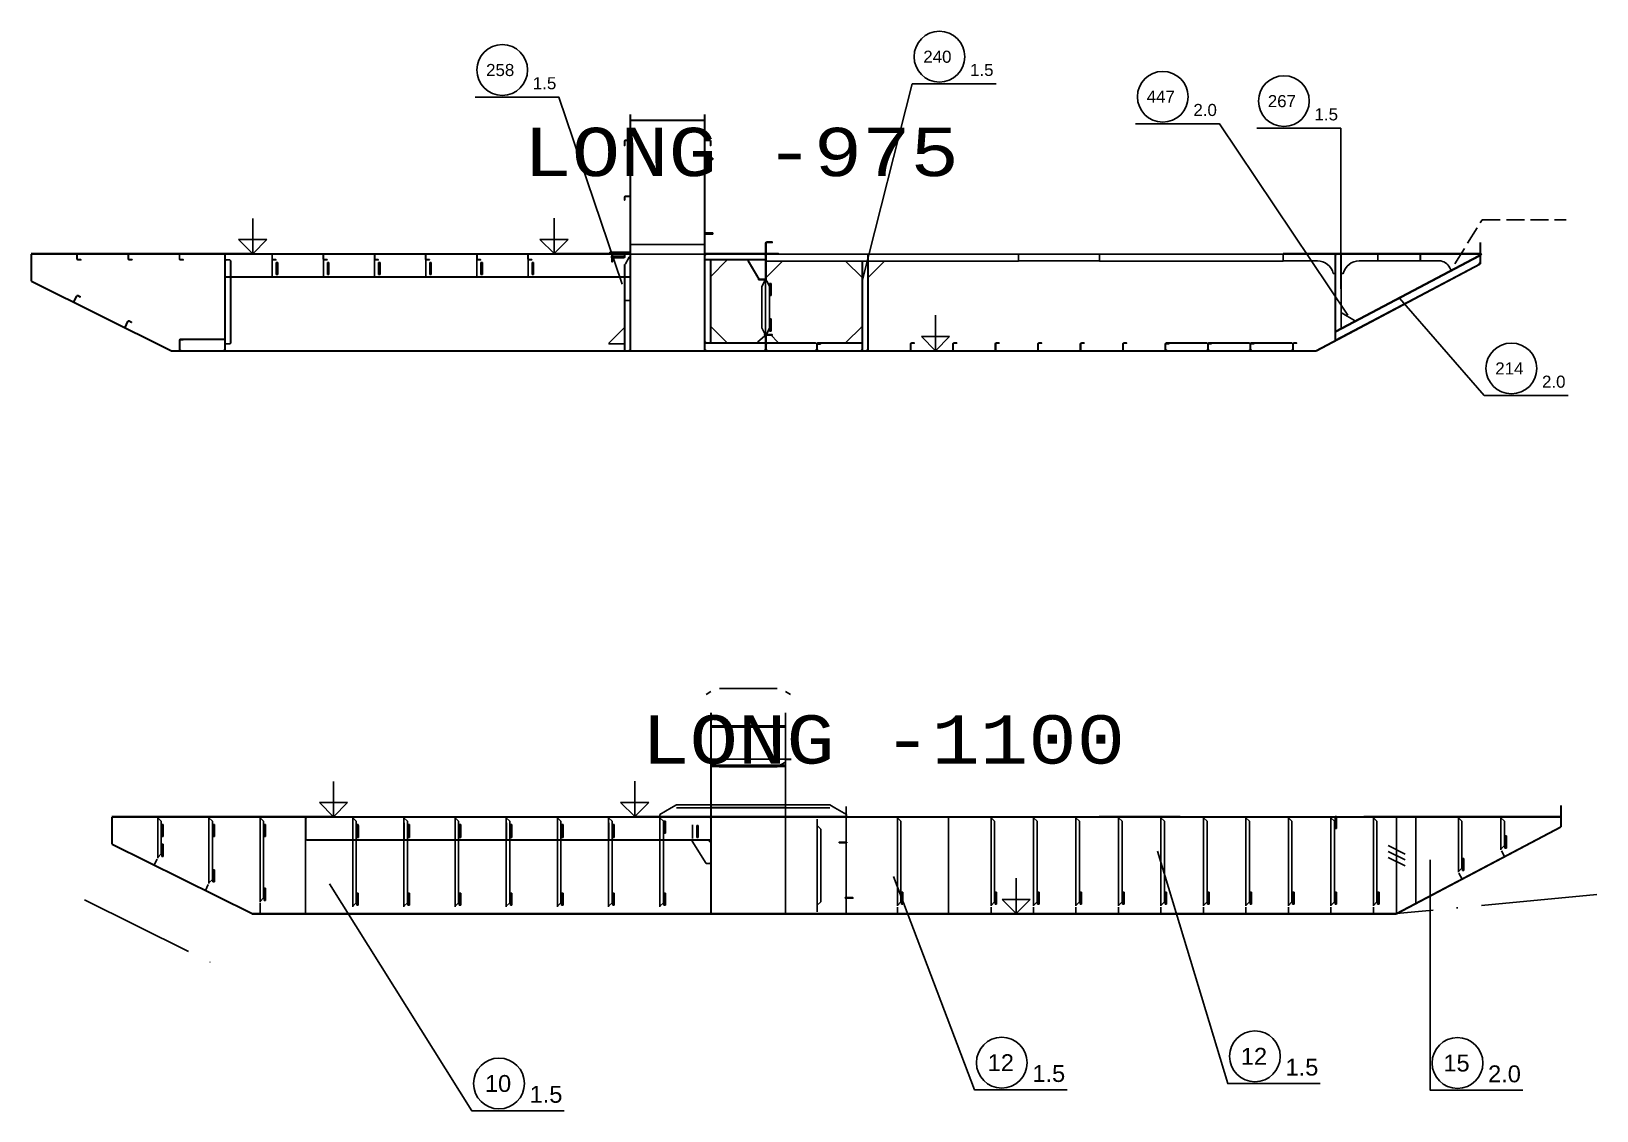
# Model space of a CAD drawing. Header units: inches. Extents: x -15552 to 42302, y -14825 to 18289.
# Drawn here: x 34007 to 42112, y -10694 to -5105 of the extents above; entities that cross this region are included whole.
import ezdxf

# ---------------------------------------------------------------- set-up
doc = ezdxf.new("R2010")
doc.units = ezdxf.units.IN
doc.header["$MEASUREMENT"] = 0
for name, pattern in [('Dashed', [10, 7.5, -2.5]), ('Dashed_dotted', [34, 24, -5, 0, -5]), ('Short_dashed', [5, 3.75, -1.25])]:
    doc.linetypes.add(name, pattern=pattern)
doc.layers.get('0').update_dxf_attribs({"linetype": 'CONTINUOUS'})
doc.styles.add('Style_ARIAL', font='ARIAL')
doc.styles.add('Style_Courier_New', font='Courier New')

msp = doc.modelspace()

# ---------------------------------------------------------------- linework, layer by layer
at = {"color": 3, "ltscale": 25}
for p, q in [((37108.59, -6758.534667), (37108.59, -5536.093566)), ((37110.091464, -6758.534667), (37110.091464, -5536.093566)), ((37493.59061, -6758.534667), (37493.59061, -5536.093566)), ((37495.092075, -6758.534667), (37495.092075, -5536.093566)), ((37083.037631, -5668.536803), (37108.59, -5668.536803)), ((37083.037631, -5670.658538), (37108.59, -5670.658538)), ((37495.092075, -5668.536803), (37520.644443, -5668.536803)), ((37495.092075, -5670.658538), (37520.644443, -5670.658538)), ((37083.037631, -5958.534667), (37108.59, -5958.534667)), ((37083.037631, -5960.034606), (37108.59, -5960.034606)), ((37808.59, -6388.534972), (37808.59, -6204.425475)), ((37811.589877, -6388.534972), (37811.589877, -6204.425475)), ((41508.59, -6308.534667), (41508.59, -6198.534819)), ((41510.591953, -6308.534667), (41510.591953, -6198.534819)), ((34007.091586, -6398.534819), (34007.091586, -6258.534667)), ((37108.59, -6258.534667), (34007.091586, -6258.534667)), ((34008.59, -6398.534819), (34008.59, -6258.534667)), ((34243.59061, -6258.534667), (34243.59061, -6284.090087)), ((34245.092075, -6258.534667), (34245.092075, -6284.090087)), ((34508.59, -6258.534667), (34508.59, -6283.589599)), ((34510.091464, -6258.534667), (34510.091464, -6283.589599)), ((34773.592441, -6258.534667), (34773.592441, -6284.090087)), ((34775.090854, -6258.534667), (34775.090854, -6284.090087)), ((35008.59, -6758.534667), (35008.59, -6258.534667)), ((35010.091464, -6758.534667), (35010.091464, -6258.534667)), ((35010.091464, -6258.534667), (35010.091464, -6372.534606)), ((37108.59, -6258.534667), (35010.091464, -6258.534667)), ((35010.091464, -6288.534972), (35010.091464, -6723.534819)), ((35035.588901, -6288.534972), (35010.091464, -6288.534972)), ((35038.64371, -6720.48001), (35038.64371, -6291.589782)), ((35253.59122, -6258.534667), (35253.59122, -6284.090087)), ((35255.089633, -6258.534667), (35255.089633, -6284.090087)), ((35518.59061, -6258.534667), (35518.59061, -6284.090087)), ((35520.092075, -6258.534667), (35520.092075, -6284.090087)), ((35783.59, -6258.534667), (35783.59, -6284.090087)), ((35785.091464, -6258.534667), (35785.091464, -6284.090087)), ((36048.592441, -6258.534667), (36048.592441, -6284.090087)), ((36050.090854, -6258.534667), (36050.090854, -6284.090087)), ((36313.591831, -6258.534667), (36313.591831, -6284.090087)), ((36315.090244, -6258.534667), (36315.090244, -6284.090087)), ((36578.59122, -6258.534667), (36578.59122, -6284.090087)), ((36580.089633, -6258.534667), (36580.089633, -6284.090087)), ((37080.037753, -6312.096831), (37080.037753, -6755.479857)), ((37083.037631, -6248.534057), (37108.59, -6248.534057)), ((37083.037631, -6250.655028), (37108.59, -6250.655028)), ((37108.59, -6372.534606), (37108.59, -6258.534667)), ((37108.59, -6758.534667), (37108.59, -6273.534819)), ((37495.089023, -6258.534667), (37495.089023, -6284.034392)), ((37808.59, -6258.534667), (37495.089023, -6258.534667)), ((37495.089023, -6288.534972), (37495.089023, -6718.534514)), ((37520.589511, -6288.534972), (37495.089023, -6288.534972)), ((37495.092075, -6255.534789), (37808.59, -6255.534789)), ((37495.092075, -6258.534667), (37808.59, -6258.534667)), ((37808.59, -6284.034392), (37808.59, -6258.534667)), ((39118.59061, -6258.534667), (37811.589877, -6258.534667)), ((38338.591831, -6294.534728), (38313.091342, -6294.534728)), ((38338.591831, -6258.534667), (38338.591831, -6758.534667)), ((38338.591831, -6758.534667), (38338.591831, -6294.534728)), ((38340.090244, -6258.534667), (38340.090244, -6758.534667)), ((39538.591831, -6258.534667), (39118.59061, -6258.534667)), ((40488.591831, -6258.534667), (39538.591831, -6258.534667)), ((41508.59, -6255.534789), (40488.591831, -6255.534789)), ((41508.59, -6258.534667), (40488.591831, -6258.534667)), ((41508.59, -6308.534667), (40658.59, -6758.534667)), ((41509.526889, -6310.302398), (40659.526889, -6760.302398)), ((40758.59, -6705.593535), (40758.59, -6258.534667)), ((40760.091464, -6705.593535), (40760.091464, -6258.534667)), ((40760.091464, -6258.534667), (40760.091464, -6659.540221)), ((40785.591953, -6258.534667), (40760.091464, -6258.534667)), ((40760.091464, -6704.799315), (41508.59, -6308.534667)), ((41503.084628, -6268.370482), (40761.78519, -6660.823485)), ((40788.646762, -6642.985198), (40788.646762, -6261.589476)), ((40978.59122, -6258.534667), (40978.59122, -6288.534972)), ((41198.589389, -6258.534667), (41198.589389, -6288.534972)), ((41508.59, -6308.534667), (41508.59, -6270.064208)), ((34007.701938, -6400.326201), (34732.701938, -6760.326049)), ((34008.59, -6398.534819), (34733.59, -6758.534667)), ((35014.02518, -6376.60794), (37104.656284, -6376.60794)), ((37808.59, -6391.53485), (37808.59, -6675.534484)), ((34225.682895, -6506.332824), (34240.822666, -6475.808379)), ((34227.474277, -6507.220885), (34242.614047, -6476.696441)), ((37790.090244, -6426.534697), (37790.090244, -6640.534636)), ((37830.089633, -6640.534636), (37830.089633, -6426.534697)), ((37083.089511, -6498.534819), (37108.59, -6498.534819)), ((34490.663974, -6637.908599), (34505.852573, -6607.408568)), ((34492.452304, -6638.800475), (34507.640903, -6608.299682)), ((40760.091464, -6659.540221), (40785.591953, -6646.040007)), ((34773.592441, -6704.462096), (34773.592441, -6758.534667)), ((34775.591342, -6703.034636), (34775.591342, -6758.534667)), ((34793.59061, -6703.034636), (34775.591342, -6703.034636)), ((34775.591342, -6704.462096), (34775.591342, -6758.534667)), ((35005.730502, -6700.175902), (34793.59061, -6700.175902)), ((35008.59, -6758.534667), (35008.59, -6703.034636)), ((35010.091464, -6723.534819), (35035.588901, -6723.534819)), ((37495.089023, -6718.534514), (37520.589511, -6718.534514)), ((37495.089023, -6724.535033), (37495.089023, -6758.534667)), ((37804.515903, -6720.461699), (37499.16312, -6720.461699)), ((37808.59, -6758.534667), (37808.59, -6678.534362)), ((37808.59, -6758.534667), (37808.59, -6724.535033)), ((37811.589877, -6758.534667), (37811.589877, -6678.534362)), ((37811.589877, -6724.535033), (37811.589877, -6758.534667)), ((38069.518344, -6720.461699), (37815.663974, -6720.461699)), ((38073.589389, -6724.461791), (38073.589389, -6758.534667)), ((38073.589389, -6758.534667), (38073.589389, -6724.535033)), ((38075.591342, -6724.461791), (38075.591342, -6758.534667)), ((38075.591342, -6724.535033), (38075.591342, -6758.534667)), ((38093.59061, -6724.535033), (38075.591342, -6724.535033)), ((38304.518955, -6720.461699), (38093.59061, -6720.461699)), ((38308.59, -6758.534667), (38308.59, -6724.535033)), ((38558.59, -6724.461791), (38558.59, -6758.534667)), ((38560.591953, -6724.461791), (38560.591953, -6758.534667)), ((38778.59122, -6758.534667), (38778.59122, -6724.461791)), ((38780.590122, -6758.534667), (38780.590122, -6724.461791)), ((38998.589389, -6758.534667), (38998.589389, -6724.461791)), ((39000.591342, -6758.534667), (39000.591342, -6724.461791)), ((39218.59061, -6758.534667), (39218.59061, -6724.461791)), ((39220.589511, -6758.534667), (39220.589511, -6724.461791)), ((39438.591831, -6758.534667), (39438.591831, -6724.461791)), ((39440.590732, -6758.534667), (39440.590732, -6724.461791)), ((39658.59, -6758.534667), (39658.59, -6724.461791)), ((39660.591953, -6758.534667), (39660.591953, -6724.461791)), ((39878.59122, -6758.534667), (39878.59122, -6724.461791)), ((39880.590122, -6723.035094), (39880.590122, -6758.534667)), ((39898.589389, -6723.035094), (39880.590122, -6723.035094)), ((39880.590122, -6758.534667), (39880.590122, -6724.461791)), ((40095.537631, -6719.980285), (39898.589389, -6719.980285)), ((40098.589389, -6758.534667), (40098.589389, -6723.035094)), ((40098.589389, -6758.534667), (40098.589389, -6724.461791)), ((40100.591342, -6723.035094), (40100.591342, -6758.534667)), ((40118.59061, -6723.035094), (40100.591342, -6723.035094)), ((40100.591342, -6758.534667), (40100.591342, -6724.461791)), ((40315.5358, -6719.980285), (40118.59061, -6719.980285)), ((40318.59061, -6758.534667), (40318.59061, -6723.035094)), ((40318.59061, -6758.534667), (40318.59061, -6724.461791)), ((40320.589511, -6723.035094), (40320.589511, -6758.534667)), ((40338.591831, -6723.035094), (40320.589511, -6723.035094)), ((40320.589511, -6758.534667), (40320.589511, -6724.461791)), ((40535.537021, -6719.980285), (40338.591831, -6719.980285)), ((40538.591831, -6758.534667), (40538.591831, -6723.035094)), ((40538.591831, -6758.534667), (40538.591831, -6724.461791)), ((40540.590732, -6758.534667), (40540.590732, -6724.461791)), ((40760.091464, -6666.328856), (40760.091464, -6704.799315)), ((40658.59, -6758.534667), (34733.59, -6758.534667)), ((40658.59, -6760.535094), (34733.59, -6760.535094)), ((34775.591342, -6758.534667), (35008.59, -6758.534667)), ((37083.089511, -6758.534667), (37108.59, -6758.534667)), ((37495.089023, -6758.534667), (37808.59, -6758.534667)), ((37811.589877, -6758.534667), (38073.589389, -6758.534667)), ((38075.591342, -6758.534667), (38308.59, -6758.534667)), ((38313.091342, -6758.534667), (38338.591831, -6758.534667)), ((39880.590122, -6758.534667), (40098.589389, -6758.534667)), ((40100.591342, -6758.534667), (40318.59061, -6758.534667)), ((40320.589511, -6758.534667), (40538.591831, -6758.534667)), ((37526.372592, -9673.793456), (37526.372592, -8633.098266)), ((37527.871005, -9673.793456), (37527.871005, -8633.098266)), ((37911.373203, -9673.793456), (37911.373203, -8633.098266)), ((37912.871616, -9673.793456), (37912.871616, -8633.098266)), ((37498.372714, -8873.793456), (37526.372592, -8873.793456)), ((37498.372714, -8875.293395), (37526.372592, -8875.293395)), ((37912.871616, -8873.793456), (37940.871494, -8873.793456)), ((37912.871616, -8875.293395), (37940.871494, -8875.293395)), ((41926.372592, -9223.793456), (41926.372592, -9113.793609)), ((41928.371494, -9223.793456), (41928.371494, -9113.793609)), ((34424.871127, -9313.793609), (34424.871127, -9173.793456)), ((37526.372592, -9173.793456), (34424.871127, -9173.793456)), ((34426.372592, -9313.793609), (34426.372592, -9173.793456)), ((37527.871005, -9173.793456), (34426.372592, -9173.793456)), ((34426.372592, -9173.793456), (34426.372592, -9313.793609)), ((35427.871005, -9173.793456), (35427.871005, -9287.793395)), ((37526.372592, -9173.793456), (35427.871005, -9173.793456)), ((37526.372592, -9287.793395), (37526.372592, -9173.793456)), ((37526.372592, -9173.793456), (37527.871005, -9173.793456)), ((37527.871005, -9673.793456), (37527.871005, -9173.793456)), ((37911.373203, -9170.793578), (37912.871616, -9170.793578)), ((37911.373203, -9173.793456), (37912.871616, -9173.793456)), ((41926.372592, -9173.793456), (37911.373203, -9173.793456)), ((37911.373203, -9173.793456), (37911.373203, -9673.793456)), ((37912.871616, -9170.793578), (38229.37247, -9170.793578)), ((37912.871616, -9173.793456), (38229.37247, -9173.793456)), ((38229.37247, -9171.793792), (39536.373203, -9171.793792)), ((38229.37247, -9173.793456), (39536.373203, -9173.793456)), ((39536.373203, -9170.793578), (39956.371372, -9170.793578)), ((39536.373203, -9173.793456), (39956.371372, -9173.793456)), ((39956.371372, -9171.793792), (40906.371372, -9171.793792)), ((39956.371372, -9173.793456), (40906.371372, -9173.793456)), ((41926.372592, -9170.793578), (40906.371372, -9170.793578)), ((41926.372592, -9173.793456), (40906.371372, -9173.793456)), ((41076.372592, -9673.793456), (41076.372592, -9173.793456)), ((41926.372592, -9223.793456), (41076.372592, -9673.793456)), ((41076.372592, -9673.793456), (41926.372592, -9223.793456)), ((41927.30643, -9225.561187), (41077.30643, -9675.561187)), ((41926.372592, -9223.793456), (41926.372592, -9173.793456)), ((34425.481479, -9315.58499), (35150.481479, -9675.584838)), ((34426.372592, -9313.793609), (35151.372592, -9673.793456)), ((34426.372592, -9313.793609), (35151.372592, -9673.793456)), ((35431.807773, -9291.866729), (37522.438876, -9291.866729)), ((41032.338779, -9320.956084), (41120.400302, -9364.987609)), ((41032.338779, -9351.778075), (41120.400302, -9395.8096)), ((41032.338779, -9382.600066), (41120.400302, -9426.631591)), ((35151.372592, -9673.793456), (37527.871005, -9673.793456)), ((41076.372592, -9673.793456), (35151.372592, -9673.793456)), ((41076.372592, -9675.793883), (35151.372592, -9675.793883)), ((37911.373203, -9673.793456), (41076.372592, -9673.793456))]:
    msp.add_line(p, q, dxfattribs=at)
at = {"color": 6, "ltscale": 25}
for p, q in [((35153.59122, -6073.559996), (35153.59122, -6256.53424)), ((36713.591831, -6072.560546), (36713.591831, -6255.534789)), ((35153.59122, -6256.53424), (35080.693881, -6183.14862)), ((35226.97684, -6183.14862), (35080.693881, -6183.14862)), ((35226.97684, -6183.14862), (35153.59122, -6256.53424)), ((36713.591831, -6255.534789), (36640.694492, -6182.149169)), ((36786.977451, -6182.149169), (36640.694492, -6182.149169)), ((36786.977451, -6182.149169), (36713.591831, -6255.534789)), ((37110.091464, -6209.035155), (37110.091464, -6258.034942)), ((37493.59061, -6209.035155), (37110.091464, -6209.035155)), ((37493.59061, -6209.035155), (37493.59061, -6258.034942)), ((37110.091464, -6258.034942), (37493.59061, -6258.034942)), ((38688.591831, -6575.560424), (38688.591831, -6758.534667)), ((38688.591831, -6758.534667), (38615.694492, -6685.149047)), ((38761.977451, -6685.149047), (38615.694492, -6685.149047)), ((38761.977451, -6685.149047), (38688.591831, -6758.534667)), ((35571.370761, -8988.818786), (35571.370761, -9171.793029)), ((37131.371372, -8987.819335), (37131.371372, -9170.793578)), ((35571.370761, -9171.793029), (35498.473422, -9098.407409)), ((35644.756381, -9098.407409), (35498.473422, -9098.407409)), ((35644.756381, -9098.407409), (35571.370761, -9171.793029)), ((37131.371372, -9170.793578), (37058.474033, -9097.407958)), ((37204.756992, -9097.407958), (37058.474033, -9097.407958)), ((37204.756992, -9097.407958), (37131.371372, -9170.793578)), ((37527.871005, -9124.293944), (37527.871005, -9173.293731)), ((37911.373203, -9124.293944), (37527.871005, -9124.293944)), ((37911.373203, -9124.293944), (37911.373203, -9173.293731)), ((37527.871005, -9173.293731), (37911.373203, -9173.293731)), ((39106.371372, -9490.819213), (39106.371372, -9673.793456)), ((39106.371372, -9673.793456), (39033.474033, -9600.407836)), ((39179.756992, -9600.407836), (39033.474033, -9600.407836)), ((39179.756992, -9600.407836), (39106.371372, -9673.793456))]:
    msp.add_line(p, q, dxfattribs=at)
at = {"color": 2, "linetype": 'Dashed', "ltscale": 25}
for p, q in [((35254.232089, -6288.534972), (35254.232089, -6376.534697)), ((35519.231479, -6288.534972), (35519.231479, -6376.534697)), ((35784.230869, -6288.534972), (35784.230869, -6376.534697)), ((36049.230258, -6288.534972), (36049.230258, -6376.534697)), ((36314.229648, -6288.534972), (36314.229648, -6376.534697)), ((36579.232089, -6288.534972), (36579.232089, -6376.534697)), ((37808.59, -6391.53485), (37808.59, -6491.53485)), ((37808.59, -6575.534484), (37808.59, -6675.534484)), ((34661.373203, -9203.793761), (34661.373203, -9283.794066)), ((34926.372592, -9203.793761), (34926.372592, -9283.794066)), ((35191.371982, -9203.793761), (35191.371982, -9283.794066)), ((35671.370761, -9203.793761), (35671.370761, -9283.794066)), ((35672.01163, -9203.793761), (35672.01163, -9291.793486)), ((35936.373203, -9203.793761), (35936.373203, -9283.794066)), ((35937.01102, -9203.793761), (35937.01102, -9291.793486)), ((36201.372592, -9203.793761), (36201.372592, -9283.794066)), ((36202.013461, -9203.793761), (36202.013461, -9291.793486)), ((36466.371982, -9203.793761), (36466.371982, -9283.794066)), ((36467.012851, -9203.793761), (36467.012851, -9291.793486)), ((36731.371372, -9203.793761), (36731.371372, -9283.794066)), ((36732.012241, -9203.793761), (36732.012241, -9291.793486)), ((36996.370761, -9203.793761), (36996.370761, -9283.794066)), ((36997.01163, -9203.793761), (36997.01163, -9291.793486)), ((37261.373203, -9173.793456), (37261.373203, -9278.793761)), ((37431.371372, -9213.793609), (37431.371372, -9283.794066)), ((40736.373203, -9173.793456), (40736.373203, -9228.793761)), ((34661.373203, -9305.793425), (34661.373203, -9385.793731)), ((41616.371982, -9262.793395), (41616.371982, -9342.7937)), ((41396.370761, -9378.793761), (41396.370761, -9458.794066)), ((34926.372592, -9437.793395), (34926.372592, -9517.7937)), ((35191.371982, -9533.794066), (35191.371982, -9613.793609)), ((35671.370761, -9558.794066), (35671.370761, -9638.793609)), ((35936.373203, -9558.794066), (35936.373203, -9638.793609)), ((36201.372592, -9558.794066), (36201.372592, -9638.793609)), ((36466.371982, -9558.794066), (36466.371982, -9638.793609)), ((36731.371372, -9558.794066), (36731.371372, -9638.793609)), ((36996.370761, -9558.794066), (36996.370761, -9638.793609)), ((37261.373203, -9558.794066), (37261.373203, -9638.793609)), ((38491.371982, -9553.793761), (38491.371982, -9633.794066)), ((38976.372592, -9553.793761), (38976.372592, -9633.794066)), ((39196.370761, -9553.793761), (39196.370761, -9633.794066)), ((39416.371982, -9553.793761), (39416.371982, -9633.794066)), ((39636.373203, -9553.793761), (39636.373203, -9633.794066)), ((39856.371372, -9553.793761), (39856.371372, -9633.794066)), ((40076.372592, -9553.793761), (40076.372592, -9633.794066)), ((40296.370761, -9553.793761), (40296.370761, -9633.794066)), ((40516.371982, -9553.793761), (40516.371982, -9633.794066)), ((40736.373203, -9553.793761), (40736.373203, -9633.794066)), ((40956.371372, -9553.793761), (40956.371372, -9633.794066))]:
    msp.add_line(p, q, dxfattribs=at)
at = {"color": 2, "ltscale": 25}
for p, q in [((35283.144443, -6301.224181), (35275.316684, -6301.224181)), ((35275.316684, -6301.224181), (35275.316684, -6363.846251)), ((35283.144443, -6363.846251), (35283.144443, -6301.224181)), ((35548.143833, -6301.224181), (35540.316074, -6301.224181)), ((35540.316074, -6301.224181), (35540.316074, -6363.846251)), ((35548.143833, -6363.846251), (35548.143833, -6301.224181)), ((35813.143222, -6301.224181), (35805.315463, -6301.224181)), ((35805.315463, -6301.224181), (35805.315463, -6363.846251)), ((35813.143222, -6363.846251), (35813.143222, -6301.224181)), ((36078.142612, -6301.224181), (36070.314853, -6301.224181)), ((36070.314853, -6301.224181), (36070.314853, -6363.846251)), ((36078.142612, -6363.846251), (36078.142612, -6301.224181)), ((36343.142001, -6301.224181), (36335.314243, -6301.224181)), ((36335.314243, -6301.224181), (36335.314243, -6363.846251)), ((36343.142001, -6363.846251), (36343.142001, -6301.224181)), ((36608.144443, -6301.224181), (36600.316684, -6301.224181)), ((36600.316684, -6301.224181), (36600.316684, -6363.846251)), ((36608.144443, -6363.846251), (36608.144443, -6301.224181)), ((37012.078159, -6269.62094), (37012.078159, -6277.448699)), ((37074.700229, -6269.62094), (37012.078159, -6269.62094)), ((37012.078159, -6277.448699), (37074.700229, -6277.448699)), ((37074.700229, -6277.448699), (37074.700229, -6269.62094)), ((37776.381748, -6388.534972), (37718.59061, -6292.216918)), ((35275.316684, -6363.846251), (35283.144443, -6363.846251)), ((35540.316074, -6363.846251), (35548.143833, -6363.846251)), ((35805.315463, -6363.846251), (35813.143222, -6363.846251)), ((36070.314853, -6363.846251), (36078.142612, -6363.846251)), ((36335.314243, -6363.846251), (36343.142001, -6363.846251)), ((36600.316684, -6363.846251), (36608.144443, -6363.846251)), ((37837.502353, -6410.223815), (37829.674594, -6410.223815)), ((37829.674594, -6410.223815), (37829.674594, -6472.845885)), ((37829.674594, -6472.845885), (37837.502353, -6472.845885)), ((37837.502353, -6472.845885), (37837.502353, -6410.223815)), ((37837.502353, -6594.223449), (37829.674594, -6594.223449)), ((37829.674594, -6594.223449), (37829.674594, -6656.845519)), ((37837.502353, -6656.845519), (37837.502353, -6594.223449)), ((37829.674594, -6656.845519), (37837.502353, -6656.845519)), ((34690.285556, -9212.482879), (34682.457797, -9212.482879)), ((34682.457797, -9212.482879), (34682.457797, -9275.104949)), ((34690.285556, -9275.104949), (34690.285556, -9212.482879)), ((34955.284946, -9212.482879), (34947.457187, -9212.482879)), ((34947.457187, -9212.482879), (34947.457187, -9275.104949)), ((34955.284946, -9275.104949), (34955.284946, -9212.482879)), ((35220.284335, -9212.482879), (35212.456577, -9212.482879)), ((35212.456577, -9212.482879), (35212.456577, -9275.104949)), ((35220.284335, -9275.104949), (35220.284335, -9212.482879)), ((35700.283115, -9212.482879), (35692.455356, -9212.482879)), ((35692.455356, -9212.482879), (35692.455356, -9275.104949)), ((35700.923984, -9216.48297), (35693.096225, -9216.48297)), ((35693.096225, -9216.48297), (35693.096225, -9279.10504)), ((35700.283115, -9275.104949), (35700.283115, -9212.482879)), ((35700.923984, -9279.10504), (35700.923984, -9216.48297)), ((35965.285556, -9212.482879), (35957.457797, -9212.482879)), ((35957.457797, -9212.482879), (35957.457797, -9275.104949)), ((35965.923374, -9216.48297), (35958.095615, -9216.48297)), ((35958.095615, -9216.48297), (35958.095615, -9279.10504)), ((35965.285556, -9275.104949), (35965.285556, -9212.482879)), ((35965.923374, -9279.10504), (35965.923374, -9216.48297)), ((36230.284946, -9212.482879), (36222.457187, -9212.482879)), ((36222.457187, -9212.482879), (36222.457187, -9275.104949)), ((36230.925815, -9216.48297), (36223.098056, -9216.48297)), ((36223.098056, -9216.48297), (36223.098056, -9279.10504)), ((36230.284946, -9275.104949), (36230.284946, -9212.482879)), ((36230.925815, -9279.10504), (36230.925815, -9216.48297)), ((36495.284335, -9212.482879), (36487.456577, -9212.482879)), ((36487.456577, -9212.482879), (36487.456577, -9275.104949)), ((36495.925205, -9216.48297), (36488.097446, -9216.48297)), ((36488.097446, -9216.48297), (36488.097446, -9279.10504)), ((36495.284335, -9275.104949), (36495.284335, -9212.482879)), ((36495.925205, -9279.10504), (36495.925205, -9216.48297)), ((36760.283725, -9212.482879), (36752.455966, -9212.482879)), ((36752.455966, -9212.482879), (36752.455966, -9275.104949)), ((36760.924594, -9216.48297), (36753.096835, -9216.48297)), ((36753.096835, -9216.48297), (36753.096835, -9279.10504)), ((36760.283725, -9275.104949), (36760.283725, -9212.482879)), ((36760.924594, -9279.10504), (36760.924594, -9216.48297)), ((37025.283115, -9212.482879), (37017.455356, -9212.482879)), ((37017.455356, -9212.482879), (37017.455356, -9275.104949)), ((37025.923984, -9216.48297), (37018.096225, -9216.48297)), ((37018.096225, -9216.48297), (37018.096225, -9279.10504)), ((37025.283115, -9275.104949), (37025.283115, -9212.482879)), ((37025.923984, -9279.10504), (37025.923984, -9216.48297)), ((37290.285556, -9194.982573), (37282.457797, -9194.982573)), ((37282.457797, -9194.982573), (37282.457797, -9257.604644)), ((37290.285556, -9257.604644), (37290.285556, -9194.982573)), ((37460.283725, -9217.482421), (37452.455966, -9217.482421)), ((37452.455966, -9217.482421), (37452.455966, -9280.104491)), ((37460.283725, -9280.104491), (37460.283725, -9217.482421)), ((40765.285556, -9169.982573), (40757.457797, -9169.982573)), ((40757.457797, -9169.982573), (40757.457797, -9232.604644)), ((40757.457797, -9232.604644), (40765.285556, -9232.604644)), ((40765.285556, -9232.604644), (40765.285556, -9169.982573)), ((34682.457797, -9275.104949), (34690.285556, -9275.104949)), ((34690.285556, -9314.482543), (34682.457797, -9314.482543)), ((34682.457797, -9314.482543), (34682.457797, -9377.104613)), ((34690.285556, -9377.104613), (34690.285556, -9314.482543)), ((34947.457187, -9275.104949), (34955.284946, -9275.104949)), ((35212.456577, -9275.104949), (35220.284335, -9275.104949)), ((35692.455356, -9275.104949), (35700.283115, -9275.104949)), ((35693.096225, -9279.10504), (35700.923984, -9279.10504)), ((35957.457797, -9275.104949), (35965.285556, -9275.104949)), ((35958.095615, -9279.10504), (35965.923374, -9279.10504)), ((36222.457187, -9275.104949), (36230.284946, -9275.104949)), ((36223.098056, -9279.10504), (36230.925815, -9279.10504)), ((36487.456577, -9275.104949), (36495.284335, -9275.104949)), ((36488.097446, -9279.10504), (36495.925205, -9279.10504)), ((36752.455966, -9275.104949), (36760.283725, -9275.104949)), ((36753.096835, -9279.10504), (36760.924594, -9279.10504)), ((37017.455356, -9275.104949), (37025.283115, -9275.104949)), ((37018.096225, -9279.10504), (37025.923984, -9279.10504)), ((37282.457797, -9257.604644), (37290.285556, -9257.604644)), ((37452.455966, -9280.104491), (37460.283725, -9280.104491)), ((41645.284335, -9271.482512), (41637.456577, -9271.482512)), ((41637.456577, -9271.482512), (41637.456577, -9334.104583)), ((41645.284335, -9334.104583), (41645.284335, -9271.482512)), ((34682.457797, -9377.104613), (34690.285556, -9377.104613)), ((41425.283115, -9387.482879), (41417.455356, -9387.482879)), ((41417.455356, -9387.482879), (41417.455356, -9450.104949)), ((41425.283115, -9450.104949), (41425.283115, -9387.482879)), ((41637.456577, -9334.104583), (41645.284335, -9334.104583)), ((34955.284946, -9446.482512), (34947.457187, -9446.482512)), ((34947.457187, -9446.482512), (34947.457187, -9509.104583)), ((34955.284946, -9509.104583), (34955.284946, -9446.482512)), ((41417.455356, -9450.104949), (41425.283115, -9450.104949)), ((34947.457187, -9509.104583), (34955.284946, -9509.104583)), ((35220.284335, -9542.482421), (35212.456577, -9542.482421)), ((35212.456577, -9542.482421), (35212.456577, -9605.104491)), ((35220.284335, -9605.104491), (35220.284335, -9542.482421)), ((38520.284335, -9562.482879), (38512.456577, -9562.482879)), ((38512.456577, -9562.482879), (38512.456577, -9625.104949)), ((38520.284335, -9625.104949), (38520.284335, -9562.482879)), ((39005.284946, -9562.482879), (38997.457187, -9562.482879)), ((38997.457187, -9562.482879), (38997.457187, -9625.104949)), ((39005.284946, -9625.104949), (39005.284946, -9562.482879)), ((39225.283115, -9562.482879), (39217.455356, -9562.482879)), ((39217.455356, -9562.482879), (39217.455356, -9625.104949)), ((39225.283115, -9625.104949), (39225.283115, -9562.482879)), ((39445.284335, -9562.482879), (39437.456577, -9562.482879)), ((39437.456577, -9562.482879), (39437.456577, -9625.104949)), ((39445.284335, -9625.104949), (39445.284335, -9562.482879)), ((39665.285556, -9562.482879), (39657.457797, -9562.482879)), ((39657.457797, -9562.482879), (39657.457797, -9625.104949)), ((39665.285556, -9625.104949), (39665.285556, -9562.482879)), ((39885.283725, -9562.482879), (39877.455966, -9562.482879)), ((39877.455966, -9562.482879), (39877.455966, -9625.104949)), ((39885.283725, -9625.104949), (39885.283725, -9562.482879)), ((40105.284946, -9562.482879), (40097.457187, -9562.482879)), ((40097.457187, -9562.482879), (40097.457187, -9625.104949)), ((40105.284946, -9625.104949), (40105.284946, -9562.482879)), ((40325.283115, -9562.482879), (40317.455356, -9562.482879)), ((40317.455356, -9562.482879), (40317.455356, -9625.104949)), ((40325.283115, -9625.104949), (40325.283115, -9562.482879)), ((40545.284335, -9562.482879), (40537.456577, -9562.482879)), ((40537.456577, -9562.482879), (40537.456577, -9625.104949)), ((40545.284335, -9625.104949), (40545.284335, -9562.482879)), ((40765.285556, -9562.482879), (40757.457797, -9562.482879)), ((40757.457797, -9562.482879), (40757.457797, -9625.104949)), ((40765.285556, -9625.104949), (40765.285556, -9562.482879)), ((40985.283725, -9562.482879), (40977.455966, -9562.482879)), ((40977.455966, -9562.482879), (40977.455966, -9625.104949)), ((40985.283725, -9625.104949), (40985.283725, -9562.482879)), ((35212.456577, -9605.104491), (35220.284335, -9605.104491)), ((35700.283115, -9567.482421), (35692.455356, -9567.482421)), ((35692.455356, -9567.482421), (35692.455356, -9630.104491)), ((35692.455356, -9630.104491), (35700.283115, -9630.104491)), ((35700.283115, -9630.104491), (35700.283115, -9567.482421)), ((35965.285556, -9567.482421), (35957.457797, -9567.482421)), ((35957.457797, -9567.482421), (35957.457797, -9630.104491)), ((35957.457797, -9630.104491), (35965.285556, -9630.104491)), ((35965.285556, -9630.104491), (35965.285556, -9567.482421)), ((36230.284946, -9567.482421), (36222.457187, -9567.482421)), ((36222.457187, -9567.482421), (36222.457187, -9630.104491)), ((36222.457187, -9630.104491), (36230.284946, -9630.104491)), ((36230.284946, -9630.104491), (36230.284946, -9567.482421)), ((36495.284335, -9567.482421), (36487.456577, -9567.482421)), ((36487.456577, -9567.482421), (36487.456577, -9630.104491)), ((36487.456577, -9630.104491), (36495.284335, -9630.104491)), ((36495.284335, -9630.104491), (36495.284335, -9567.482421)), ((36760.283725, -9567.482421), (36752.455966, -9567.482421)), ((36752.455966, -9567.482421), (36752.455966, -9630.104491)), ((36752.455966, -9630.104491), (36760.283725, -9630.104491)), ((36760.283725, -9630.104491), (36760.283725, -9567.482421)), ((37025.283115, -9567.482421), (37017.455356, -9567.482421)), ((37017.455356, -9567.482421), (37017.455356, -9630.104491)), ((37017.455356, -9630.104491), (37025.283115, -9630.104491)), ((37025.283115, -9630.104491), (37025.283115, -9567.482421)), ((37290.285556, -9567.482421), (37282.457797, -9567.482421)), ((37282.457797, -9567.482421), (37282.457797, -9630.104491)), ((37282.457797, -9630.104491), (37290.285556, -9630.104491)), ((37290.285556, -9630.104491), (37290.285556, -9567.482421)), ((38512.456577, -9625.104949), (38520.284335, -9625.104949)), ((38997.457187, -9625.104949), (39005.284946, -9625.104949)), ((39217.455356, -9625.104949), (39225.283115, -9625.104949)), ((39437.456577, -9625.104949), (39445.284335, -9625.104949)), ((39657.457797, -9625.104949), (39665.285556, -9625.104949)), ((39877.455966, -9625.104949), (39885.283725, -9625.104949)), ((40097.457187, -9625.104949), (40105.284946, -9625.104949)), ((40317.455356, -9625.104949), (40325.283115, -9625.104949)), ((40537.456577, -9625.104949), (40545.284335, -9625.104949)), ((40757.457797, -9625.104949), (40765.285556, -9625.104949)), ((40977.455966, -9625.104949), (40985.283725, -9625.104949))]:
    msp.add_line(p, q, dxfattribs=at)
at = {"color": 3, "linetype": 'Dashed_dotted', "ltscale": 25}
for p, q in [((37108.59, -6255.534789), (37083.089511, -6255.534789)), ((38345.092075, -6258.534667), (38249.590366, -6258.534667)), ((37570.662753, -8507.193419), (37868.581455, -8507.193419)), ((37500.872104, -8538.805053), (37526.372592, -8524.293944)), ((37912.871616, -8524.293944), (37938.372104, -8538.805053)), ((37526.372592, -8873.793456), (37500.872104, -8873.793456)), ((37938.372104, -8873.793456), (37912.871616, -8873.793456)), ((37526.372592, -9673.793456), (37526.372592, -9110.793731)), ((37911.373203, -9673.793456), (37911.373203, -9110.793731)), ((38226.372592, -9303.793761), (38226.372592, -9119.793364)), ((41926.372592, -9223.793456), (41926.372592, -9113.793609)), ((37526.372592, -9173.793456), (34424.871127, -9173.793456)), ((34426.372592, -9313.793609), (34426.372592, -9173.793456)), ((34661.373203, -9385.793731), (34661.373203, -9173.793456)), ((34661.373203, -9173.793456), (34661.373203, -9199.293944)), ((34926.372592, -9517.7937), (34926.372592, -9173.793456)), ((34926.372592, -9173.793456), (34926.372592, -9198.793456)), ((35191.371982, -9613.793609), (35191.371982, -9173.793456)), ((35191.371982, -9173.793456), (35191.371982, -9199.293944)), ((35426.372592, -9673.793456), (35426.372592, -9173.793456)), ((35671.370761, -9638.793609), (35671.370761, -9173.793456)), ((35671.370761, -9173.793456), (35671.370761, -9199.293944)), ((35936.373203, -9638.793609), (35936.373203, -9173.793456)), ((35936.373203, -9173.793456), (35936.373203, -9199.293944)), ((36201.372592, -9638.793609), (36201.372592, -9173.793456)), ((36201.372592, -9173.793456), (36201.372592, -9199.293944)), ((36466.371982, -9638.793609), (36466.371982, -9173.793456)), ((36466.371982, -9173.793456), (36466.371982, -9199.293944)), ((36731.371372, -9638.793609), (36731.371372, -9173.793456)), ((36731.371372, -9173.793456), (36731.371372, -9199.293944)), ((36996.370761, -9638.793609), (36996.370761, -9173.793456)), ((36996.370761, -9173.793456), (36996.370761, -9199.293944)), ((37261.373203, -9638.793609), (37261.373203, -9173.793456)), ((37912.871616, -9173.793456), (37526.372592, -9173.793456)), ((38229.37247, -9173.793456), (37912.871616, -9173.793456)), ((38076.372592, -9663.793609), (38076.372592, -9183.793303)), ((39536.373203, -9173.793456), (38229.37247, -9173.793456)), ((38491.371982, -9633.794066), (38491.371982, -9173.793456)), ((38756.371372, -9673.793456), (38756.371372, -9173.793456)), ((38976.372592, -9633.794066), (38976.372592, -9173.793456)), ((39196.370761, -9633.794066), (39196.370761, -9173.793456)), ((39416.371982, -9633.794066), (39416.371982, -9173.793456)), ((39956.371372, -9173.793456), (39536.373203, -9173.793456)), ((39636.373203, -9633.794066), (39636.373203, -9173.793456)), ((39856.371372, -9633.794066), (39856.371372, -9173.793456)), ((40906.371372, -9173.793456), (39956.371372, -9173.793456)), ((40076.372592, -9633.794066), (40076.372592, -9173.793456)), ((40296.370761, -9633.794066), (40296.370761, -9173.793456)), ((40516.371982, -9633.794066), (40516.371982, -9173.793456)), ((40736.373203, -9633.794066), (40736.373203, -9173.793456)), ((41926.372592, -9173.793456), (40906.371372, -9173.793456)), ((40956.371372, -9633.794066), (40956.371372, -9173.793456)), ((41176.372592, -9620.852324), (41176.372592, -9173.793456)), ((41396.370761, -9458.794066), (41396.370761, -9173.793456)), ((41396.370761, -9173.793456), (41396.370761, -9228.793761)), ((41616.371982, -9342.7937), (41616.371982, -9173.793456)), ((41616.371982, -9173.793456), (41616.371982, -9228.793761)), ((38226.372592, -9590.793273), (38226.372592, -9306.793639)), ((34658.571689, -9391.132018), (34643.465488, -9421.591613)), ((41619.295566, -9347.892424), (41635.17081, -9377.959105)), ((37500.872104, -9413.793609), (37526.372592, -9413.793609)), ((41399.358432, -9464.330718), (41415.279453, -9494.372222)), ((34923.601596, -9522.732207), (34908.443515, -9553.167388)), ((34282.970493, -9602.587554), (35007.970493, -9962.588164)), ((35191.371982, -9673.793456), (35191.371982, -9619.793364)), ((38226.372592, -9673.793456), (38226.372592, -9593.793151)), ((38491.371982, -9673.793456), (38491.371982, -9639.793822)), ((38976.372592, -9673.793456), (38976.372592, -9639.793822)), ((39196.370761, -9673.793456), (39196.370761, -9639.793822)), ((39416.371982, -9673.793456), (39416.371982, -9639.793822)), ((39636.373203, -9673.793456), (39636.373203, -9639.793822)), ((39856.371372, -9673.793456), (39856.371372, -9639.793822)), ((40076.372592, -9673.793456), (40076.372592, -9639.793822)), ((40296.370761, -9673.793456), (40296.370761, -9639.793822)), ((40516.371982, -9673.793456), (40516.371982, -9639.793822)), ((40736.373203, -9673.793456), (40736.373203, -9639.793822)), ((40956.371372, -9673.793456), (40956.371372, -9639.793822)), ((42112.453525, -9575.280425), (41076.372592, -9673.793456)), ((41076.372592, -9673.793456), (35151.372592, -9673.793456))]:
    msp.add_line(p, q, dxfattribs=at)
at = {"color": 1, "ltscale": 25}
for p, q in [((37498.143833, -6287.089202), (37805.53519, -6287.089202)), ((37523.644321, -6715.479705), (37523.644321, -6291.589782)), ((38310.036533, -6297.589537), (38310.036533, -6755.479857)), ((40488.591831, -6258.534667), (40488.591831, -6293.535277)), ((40488.591831, -6258.534667), (40758.59, -6258.534667)), ((40665.978305, -6293.535277), (40488.591831, -6293.535277)), ((40790.090244, -6258.534667), (41517.791049, -6258.534667)), ((41296.36771, -6293.535277), (40882.70499, -6293.535277)), ((37911.373203, -8873.793456), (37527.871005, -8873.793456)), ((37571.172397, -8913.793609), (37868.071811, -8913.793609)), ((37347.975986, -9110.793731), (38141.268222, -9110.793731)), ((37347.975986, -9126.417968), (38141.268222, -9126.417968)), ((38227.871005, -9170.793578), (37261.373203, -9170.793578))]:
    msp.add_line(p, q, dxfattribs=at)
for points in [[(38310.262363, -6391.977355), (38568.264072, -5377.209136), (39003.13956, -5377.209136)], [(37066.170566, -6414.909789), (36739.394443, -5446.006438), (36304.518955, -5446.006438)], [(40824.105136, -6573.865172), (40159.655063, -5584.550902), (39724.779575, -5584.550902)], [(40786.977451, -6437.842223), (40786.989658, -5607.186553), (40352.114169, -5607.186553)], [(37078.536289, -5674.901244), (37078.536289, -5696.744201), (37080.037753, -5696.744201), (37080.037753, -5674.901244)], [(37525.145786, -5674.901244), (37525.145786, -5696.744201), (37523.644321, -5696.744201), (37523.644321, -5674.901244)], [(37078.536289, -5963.035247), (37078.536289, -5978.480193), (37080.037753, -5978.480193), (37080.037753, -5963.035247)], [(37013.591831, -6258.534667), (37013.591831, -6298.534819), (37015.590732, -6298.534819), (37015.590732, -6258.534667)], [(37078.536289, -6254.897735), (37078.536289, -6276.740691), (37080.037753, -6276.740691), (37080.037753, -6254.897735)], [(37495.089023, -6284.034392), (37499.645297, -6288.589141), (37804.033725, -6288.589141), (37808.59, -6284.034392)], [(37520.589511, -6718.534514), (37525.145786, -6713.979766), (37525.145786, -6293.089721), (37520.589511, -6288.534972)], [(37811.589877, -6256.535003), (37811.589877, -6294.389006), (39118.59061, -6294.389006), (39118.59061, -6256.535003)], [(38313.091342, -6294.534728), (38308.535068, -6299.089476), (38308.535068, -6753.979918), (38313.091342, -6758.534667)], [(39538.591831, -6256.535003), (39538.591831, -6294.389006), (40488.591831, -6294.389006), (40488.591831, -6256.535003)], [(41090.834873, -6486.428496), (41529.903476, -6991.503569), (41964.778964, -6991.503569)], [(38079.592197, -6718.462035), (38093.517368, -6718.462035), (38093.517368, -6720.461699), (38079.592197, -6720.461699)], [(38564.589755, -6718.462035), (38578.517978, -6718.462035), (38578.517978, -6720.461699), (38564.589755, -6720.461699)], [(38784.590976, -6718.462035), (38798.519199, -6718.462035), (38798.519199, -6720.461699), (38784.590976, -6720.461699)], [(39004.592197, -6718.462035), (39018.517368, -6718.462035), (39018.517368, -6720.461699), (39004.592197, -6720.461699)], [(39224.590366, -6718.462035), (39238.518588, -6718.462035), (39238.518588, -6720.461699), (39224.590366, -6720.461699)], [(39444.591586, -6718.462035), (39458.516757, -6718.462035), (39458.516757, -6720.461699), (39444.591586, -6720.461699)], [(39664.589755, -6718.462035), (39678.517978, -6718.462035), (39678.517978, -6720.461699), (39664.589755, -6720.461699)], [(39884.590976, -6718.462035), (39898.519199, -6718.462035), (39898.519199, -6720.461699), (39884.590976, -6720.461699)], [(40104.592197, -6718.462035), (40118.517368, -6718.462035), (40118.517368, -6720.461699), (40104.592197, -6720.461699)], [(40324.590366, -6718.462035), (40338.518588, -6718.462035), (40338.518588, -6720.461699), (40324.590366, -6720.461699)], [(40544.591586, -6718.462035), (40558.516757, -6718.462035), (40558.516757, -6720.461699), (40544.591586, -6720.461699)], [(37527.871005, -8873.793456), (37527.871005, -8888.793609), (37571.172397, -8913.793609)], [(37911.373203, -8873.793456), (37911.373203, -8888.793609), (37868.071811, -8913.793609)], [(37261.373203, -9170.793578), (37261.373203, -9160.793731), (37320.912998, -9126.417968), (37347.975986, -9110.793731)], [(38227.871005, -9170.793578), (38227.871005, -9160.793731), (38168.33121, -9126.417968), (38141.268222, -9110.793731)], [(38976.372592, -9176.793334), (38994.762485, -9195.183989), (38994.762485, -9612.403533), (38976.372592, -9630.793425)], [(39196.370761, -9176.793334), (39214.763706, -9195.183989), (39214.763706, -9612.403533), (39196.370761, -9630.793425)], [(39416.371982, -9176.793334), (39434.761875, -9195.183989), (39434.761875, -9612.403533), (39416.371982, -9630.793425)], [(39636.373203, -9176.793334), (39654.763095, -9195.183989), (39654.763095, -9612.403533), (39636.373203, -9630.793425)], [(39856.371372, -9176.793334), (39874.761264, -9195.183989), (39874.761264, -9612.403533), (39856.371372, -9630.793425)], [(40076.372592, -9176.793334), (40094.762485, -9195.183989), (40094.762485, -9612.403533), (40076.372592, -9630.793425)], [(40296.370761, -9176.793334), (40314.763706, -9195.183989), (40314.763706, -9612.403533), (40296.370761, -9630.793425)], [(39839.150302, -9349.766967), (40201.888339, -10553.394744), (40680.645053, -10553.394744)], [(41250.591342, -9395.200011), (41250.591342, -10588.184783), (41729.348056, -10588.184783)], [(38470.638339, -9481.671569), (38891.085117, -10586.370513), (39369.841831, -10586.370513)], [(35550.881259, -9519.243285), (36287.838046, -10694.131133), (36766.59476, -10694.131133)]]:
    msp.add_lwpolyline(points, dxfattribs=at)
at = {"color": 4, "ltscale": 25}
for points in [[(37493.59061, -5566.361663), (37109.590976, -5566.361663), (37109.590976, -5564.249083), (37493.59061, -5564.249083)], [(37911.373203, -8708.843657), (37527.373569, -8708.843657), (37527.373569, -8701.849028), (37911.373203, -8701.849028)], [(37911.373203, -8905.468413), (37527.373569, -8905.468413), (37527.373569, -8912.462279), (37911.373203, -8912.462279)]]:
    msp.add_lwpolyline(points, dxfattribs=at)
at = {"color": 6, "ltscale": 25}
for points in [[(37495.092075, -5762.575957), (37535.091464, -5762.575957), (37535.091464, -5767.934081), (37495.092075, -5767.934081)], [(37495.092075, -6154.49414), (37535.091464, -6154.49414), (37535.091464, -6149.136016), (37495.092075, -6149.136016)]]:
    msp.add_lwpolyline(points, dxfattribs=at)
at = {"color": 4, "linetype": 'Short_dashed', "ltscale": 25}
msp.add_lwpolyline([(41377.449863, -6308.181426), (41519.707553, -6080.579039), (41954.583042, -6080.579039)], dxfattribs=at)
at = {"color": 3, "ltscale": 25}
for points in [[(37817.589633, -6195.425078), (37843.480747, -6195.425078), (37843.480747, -6198.424956), (37817.589633, -6198.424956)], [(37108.59, -6255.534789), (36713.591831, -6255.534789), (36713.591831, -6256.535003), (35153.59122, -6256.535003), (35153.59122, -6255.534789), (34007.091586, -6255.534789)], [(34248.091953, -6288.589904), (34263.536899, -6288.589904), (34263.536899, -6287.089965), (34248.091953, -6287.089965)], [(34513.091342, -6288.089415), (34528.536289, -6288.089415), (34528.536289, -6286.589476), (34513.091342, -6286.589476)], [(34778.090732, -6288.589904), (34793.535678, -6288.589904), (34793.535678, -6287.089965), (34778.090732, -6287.089965)], [(35035.588901, -6723.534819), (35040.145175, -6718.980071), (35040.145175, -6293.089721), (35035.588901, -6288.534972)], [(35258.089511, -6288.589904), (35273.537509, -6288.589904), (35273.537509, -6287.089965), (35258.089511, -6287.089965)], [(35523.091953, -6288.589904), (35538.536899, -6288.589904), (35538.536899, -6287.089965), (35523.091953, -6287.089965)], [(35788.091342, -6288.589904), (35803.536289, -6288.589904), (35803.536289, -6287.089965), (35788.091342, -6287.089965)], [(36053.090732, -6288.589904), (36068.535678, -6288.589904), (36068.535678, -6287.089965), (36053.090732, -6287.089965)], [(36318.090122, -6288.589904), (36333.535068, -6288.589904), (36333.535068, -6287.089965), (36318.090122, -6287.089965)], [(36583.089511, -6288.589904), (36598.537509, -6288.589904), (36598.537509, -6287.089965), (36583.089511, -6287.089965)], [(37083.089511, -6309.042022), (37078.536289, -6313.59677), (37078.536289, -6753.979918), (37083.089511, -6758.534667)], [(37108.59, -6273.534819), (37103.59122, -6273.534819), (37083.089511, -6309.042022)], [(39118.59061, -6255.534789), (39118.59061, -6293.174407), (39538.591831, -6293.174407), (39538.591831, -6255.534789)], [(41508.59, -6270.064208), (41500.383823, -6267.538115), (40762.615268, -6658.120391), (40760.091464, -6666.328856)], [(40785.591953, -6646.040007), (40790.145175, -6641.485259), (40790.145175, -6263.089415), (40785.591953, -6258.534667)], [(35010.091464, -6372.534606), (35015.956943, -6378.607604), (37102.724521, -6378.607604), (37108.59, -6372.534606)], [(37771.590488, -6391.53485), (37811.589877, -6391.53485), (37811.589877, -6388.534972), (37771.590488, -6388.534972), (37771.590488, -6391.53485)], [(37790.090244, -6426.534697), (37805.089633, -6396.534392), (37815.090244, -6396.534392), (37830.089633, -6426.534697)], [(34248.864047, -6473.099181), (34261.342685, -6479.287383), (34260.451572, -6481.078765), (34247.975986, -6474.890563)], [(34513.897006, -6604.71234), (34526.363437, -6610.920379), (34525.472324, -6612.710997), (34513.005893, -6606.502196)], [(37790.090244, -6640.534636), (37805.089633, -6670.534942), (37815.090244, -6670.534942), (37830.089633, -6640.534636)], [(34779.592197, -6698.461577), (34793.517368, -6698.461577), (34793.517368, -6700.462005), (34779.592197, -6700.462005)], [(35008.59, -6703.034636), (35003.731601, -6698.176238), (34793.59061, -6698.176238), (34793.59061, -6703.034636)], [(37808.59, -6724.535033), (37802.517001, -6718.462035), (37501.162021, -6718.462035), (37495.089023, -6724.535033)], [(37803.59122, -6678.534362), (37843.59061, -6678.534362), (37843.59061, -6675.534484), (37803.59122, -6675.534484), (37803.59122, -6678.534362)], [(38073.589389, -6724.535033), (38067.516391, -6718.462035), (37817.662876, -6718.462035), (37811.589877, -6724.535033)], [(38308.59, -6724.535033), (38302.517001, -6718.462035), (38093.59061, -6718.462035), (38093.59061, -6724.535033)], [(40098.589389, -6723.035094), (40094.036167, -6718.480346), (39898.589389, -6718.480346), (39898.589389, -6723.035094)], [(40318.59061, -6723.035094), (40314.037387, -6718.480346), (40118.59061, -6718.480346), (40118.59061, -6723.035094)], [(40538.591831, -6723.035094), (40534.035556, -6718.480346), (40338.591831, -6718.480346), (40338.591831, -6723.035094)], [(37526.372592, -9170.793578), (37131.371372, -9170.793578), (37131.371372, -9171.793792), (35571.370761, -9171.793792), (35571.370761, -9170.793578), (34424.871127, -9170.793578)], [(34661.373203, -9176.793334), (34679.763095, -9195.183989), (34679.763095, -9364.403197), (34661.373203, -9382.793853)], [(34926.372592, -9176.793334), (34944.762485, -9195.183989), (34944.762485, -9496.403167), (34926.372592, -9514.793822)], [(35191.371982, -9176.793334), (35209.761875, -9195.183989), (35209.761875, -9592.403075), (35191.371982, -9610.793731)], [(35671.370761, -9176.793334), (35689.763706, -9195.183989), (35689.763706, -9617.403075), (35671.370761, -9635.793731)], [(35936.373203, -9176.793334), (35954.763095, -9195.183989), (35954.763095, -9617.403075), (35936.373203, -9635.793731)], [(36201.372592, -9176.793334), (36219.762485, -9195.183989), (36219.762485, -9617.403075), (36201.372592, -9635.793731)], [(36466.371982, -9176.793334), (36484.761875, -9195.183989), (36484.761875, -9617.403075), (36466.371982, -9635.793731)], [(36731.371372, -9176.793334), (36749.761264, -9195.183989), (36749.761264, -9617.403075), (36731.371372, -9635.793731)], [(36996.370761, -9176.793334), (37014.763706, -9195.183989), (37014.763706, -9617.403075), (36996.370761, -9635.793731)], [(37261.373203, -9176.793334), (37279.763095, -9195.183989), (37279.763095, -9617.403075), (37261.373203, -9635.793731)], [(37526.372592, -9170.793578), (37527.871005, -9170.793578), (37527.871005, -9173.793456)], [(38076.372592, -9217.213866), (38094.762485, -9235.604522), (38094.762485, -9611.98239), (38076.372592, -9630.373046)], [(38491.371982, -9176.793334), (38509.761875, -9195.183989), (38509.761875, -9612.403533), (38491.371982, -9630.793425)], [(40516.371982, -9176.793334), (40534.761875, -9195.183989), (40534.761875, -9612.403533), (40516.371982, -9630.793425)], [(40736.373203, -9176.793334), (40754.763095, -9195.183989), (40754.763095, -9612.403533), (40736.373203, -9630.793425)], [(40956.371372, -9176.793334), (40974.761264, -9195.183989), (40974.761264, -9612.403533), (40956.371372, -9630.793425)], [(41396.370761, -9176.793334), (41414.763706, -9195.183989), (41414.763706, -9437.403533), (41396.370761, -9455.793425)], [(41616.371982, -9176.793334), (41634.761875, -9195.183989), (41634.761875, -9321.403167), (41616.371982, -9339.793822)], [(35427.871005, -9287.793395), (35433.739536, -9293.866393), (37520.507114, -9293.866393), (37526.372592, -9287.793395)]]:
    msp.add_lwpolyline(points, dxfattribs=at)
at = {"color": 2, "ltscale": 25}
for points in [[(37083.391635, -6248.534819), (37003.389804, -6248.534819), (37003.389804, -6251.363036), (37083.391635, -6251.363036)], [(37530.089633, -6288.534972), (37605.089633, -6288.534972), (37605.089633, -6293.534514), (37530.089633, -6368.534514), (37525.090854, -6368.534514), (37525.090854, -6293.534514), (37530.089633, -6288.534972)], [(37775.591342, -6388.534972), (37773.775546, -6388.081023), (37718.135898, -6295.348021), (37718.59061, -6293.534514)], [(37718.59061, -6293.534514), (37718.59061, -6288.534972), (37803.59122, -6288.534972), (37808.59, -6293.534514), (37808.59, -6383.534667), (37803.59122, -6388.534972), (37775.591342, -6388.534972)], [(37811.589877, -6294.434783), (37891.588657, -6294.434783), (37891.588657, -6299.434325), (37816.588657, -6374.434325), (37811.589877, -6374.434325), (37811.589877, -6294.434783)], [(38308.489292, -6294.434783), (38228.490512, -6294.434783), (38228.490512, -6299.434325), (38303.490512, -6374.434325), (38308.489292, -6374.434325), (38308.489292, -6294.434783)], [(38340.090244, -6294.434783), (38420.089023, -6294.434783), (38420.089023, -6299.434325), (38345.089023, -6374.434325), (38340.090244, -6374.434325), (38340.090244, -6294.434783)], [(40790.090244, -6638.634917), (40790.090244, -6563.634917), (40795.092075, -6563.634917), (40858.464877, -6601.803252), (40860.802524, -6606.222197), (40794.509189, -6641.296813), (40790.090244, -6638.634917)], [(37073.592441, -6723.534819), (36998.592441, -6723.534819), (36998.592441, -6718.535277), (37073.592441, -6643.535277), (37078.59122, -6643.535277), (37078.59122, -6718.535277), (37073.592441, -6723.534819)], [(37530.089633, -6718.534514), (37605.089633, -6718.534514), (37605.089633, -6713.534972), (37530.089633, -6638.534972), (37525.090854, -6638.534972), (37525.090854, -6713.534972), (37530.089633, -6718.534514)], [(38303.59122, -6718.535277), (38228.59122, -6718.535277), (38228.59122, -6713.534972), (38303.59122, -6638.534972), (38308.59, -6638.534972), (38308.59, -6713.534972), (38303.59122, -6718.535277)], [(37803.59122, -6718.534514), (37768.59061, -6718.534514), (37768.59061, -6713.534972), (37803.59122, -6683.534667), (37808.59, -6683.534667), (37808.59, -6713.534972), (37803.59122, -6718.534514)], [(37811.589877, -6713.534972), (37811.589877, -6683.534667), (37816.591709, -6678.535125), (37838.591831, -6678.535125), (37871.590488, -6713.534972), (37871.590488, -6718.535277), (37816.591709, -6718.535277), (37811.589877, -6713.534972)]]:
    msp.add_lwpolyline(points, dxfattribs=at)
at = {"color": 5, "ltscale": 25}
for points in [[(37811.589877, -6258.534667), (37876.589267, -6258.534667), (37876.589267, -6255.534789), (37811.589877, -6255.534789)], [(41198.589389, -6258.534667), (41198.589389, -6288.534972), (41200.731723, -6288.534972), (41200.731723, -6258.534667)], [(38189.373081, -9306.793639), (38229.37247, -9306.793639), (38229.37247, -9303.793761), (38189.373081, -9303.793761), (38189.373081, -9306.793639)], [(38221.373813, -9593.793151), (38261.373203, -9593.793151), (38261.373203, -9590.793273), (38221.373813, -9590.793273), (38221.373813, -9593.793151)]]:
    msp.add_lwpolyline(points, dxfattribs=at)
at = {"color": 1, "ltscale": 25}
for points in [[(40758.59, -6258.534667), (40758.59, -6358.534667), (40748.589389, -6358.534667, 0.346245), (40665.978305, -6293.535277, 0.346245)], [(40790.090244, -6258.534667), (40790.090244, -6358.534667), (40800.090854, -6358.534667, -0.346237), (40882.70499, -6293.535277, -0.346237)], [(41517.791049, -6258.534667), (41358.281772, -6342.635009), (41351.284091, -6329.365966, 0.297385), (41296.36771, -6293.535277, 0.297385)]]:
    msp.add_lwpolyline(points, format="xyb", dxfattribs=at)
at = {"color": 2, "ltscale": 25}
msp.add_lwpolyline([(37526.372592, -9303.793761), (37526.372592, -9408.794066), (37521.54166, -9413.793609), (37502.220981, -9413.793609), (37429.763095, -9298.793456), (37429.763095, -9293.793914), (37516.710727, -9293.793914, 0.414196), (37526.372592, -9303.793761, 0.414196)], format="xyb", dxfattribs=at)
at = {"color": 1, "ltscale": 25}
for centre in [(38709.16373, -5236.308715), (36445.418613, -5305.106017), (39865.679233, -5443.650481), (40493.013828, -5466.286132), (41670.803134, -6850.603148), (40342.787998, -10412.495086), (39031.984775, -10445.470855), (41391.491001, -10447.285125), (36428.737705, -10553.231475)]:
    msp.add_circle(centre, 131.506848, dxfattribs=at)
at = {"color": 3, "ltscale": 25}
for centre, radius, start, end in [((37084.954135, -5674.666259), 6.422221, 107.363319, 182.095856), ((37084.316318, -5674.744078), 4.280305, 107.36554, 182.108719), ((37519.365756, -5674.744078), 4.280305, 357.891296, 72.63446), ((37518.727939, -5674.666259), 6.422221, 357.904144, 72.636681), ((37083.037631, -5963.03601), 4.501642, 90.003799, 179.986481), ((37083.037631, -5963.035247), 3.000443, 90.010796, 180.003784), ((37817.589633, -6204.425475), 9.000026, 90.002502, 180.00235), ((37817.589633, -6204.425475), 6.000235, 90.004578, 180.002716), ((34248.091953, -6284.088561), 4.50099, 180.014938, 270.004486), ((34248.091953, -6284.090087), 2.999792, 179.998352, 270.001648), ((34513.091342, -6283.588073), 4.50099, 180.014938, 270.004486), ((34513.091342, -6283.589599), 2.999792, 179.998352, 270.001648), ((34778.090732, -6284.091613), 4.498386, 179.981766, 269.99881), ((34778.090732, -6284.090087), 2.999792, 179.998352, 270.001648), ((35010.091464, -6288.535735), 4.998567, 269.997559, 0.011173), ((35010.006015, -6258.621642), 4.914352, 270.999298, 1.010879), ((35258.089511, -6284.091613), 4.498386, 179.981766, 269.99881), ((35258.089511, -6284.090087), 2.999792, 179.998352, 270.001648), ((35523.091953, -6284.088561), 4.50099, 180.014938, 270.004486), ((35523.091953, -6284.090087), 2.999792, 179.998352, 270.001648), ((35788.091342, -6284.088561), 4.50099, 180.014938, 270.004486), ((35788.091342, -6284.090087), 2.999792, 179.998352, 270.001648), ((36053.090732, -6284.091613), 4.498386, 179.981766, 269.99881), ((36053.090732, -6284.090087), 2.999792, 179.998352, 270.001648), ((36318.090122, -6284.091613), 4.498386, 179.981766, 269.99881), ((36318.090122, -6284.090087), 2.999792, 179.998352, 270.001648), ((36583.089511, -6284.091613), 4.498386, 179.981766, 269.99881), ((36583.089511, -6284.090087), 2.999792, 179.998352, 270.001648), ((37084.954135, -6254.662749), 6.4213, 107.3573, 182.095398), ((37084.316318, -6254.740569), 4.280305, 107.36554, 182.108719), ((37108.675449, -6258.621642), 4.914352, 178.98912, 269.000702), ((37495.089023, -6258.533141), 5.001824, 269.999908, 359.982605), ((37808.59, -6258.53543), 4.999219, 179.987549, 269.994965), ((40760.091464, -6258.53543), 4.999219, 270.005035, 0.012452), ((41508.59, -6308.53543), 5.000032, 90.000305, 207.897171), ((34246.196811, -6478.474852), 6.000255, 63.620041, 153.618027), ((34246.196811, -6478.474852), 4.001236, 63.620632, 153.605972), ((34511.223667, -6610.081908), 5.99876, 63.524544, 153.534348), ((34511.223667, -6610.084197), 4.001502, 63.531811, 153.513992), ((34779.592197, -6704.462096), 6.000235, 90.004578, 180.002716), ((34779.592197, -6704.462859), 4.000808, 89.999329, 179.989746), ((35010.091464, -6723.534057), 4.999219, 359.987549, 89.994965), ((37495.089023, -6718.53604), 5.001172, 0.018676, 90.007545), ((38079.592197, -6724.46408), 6.002189, 89.994087, 179.976776), ((38079.592197, -6724.462554), 4.000808, 89.999329, 179.989746), ((38564.589755, -6724.461791), 5.999584, 89.998352, 180.001648), ((38564.589755, -6724.460265), 3.998204, 90.005737, 180.027054), ((38784.590976, -6724.461791), 5.999584, 89.998352, 180.001648), ((38784.590976, -6724.462554), 4.000808, 89.999329, 179.989746), ((39004.592197, -6724.46408), 6.002189, 89.994087, 179.976776), ((39004.592197, -6724.462554), 4.000808, 89.999329, 179.989746), ((39224.590366, -6724.461791), 5.999584, 89.998352, 180.001648), ((39224.590366, -6724.462554), 4.000808, 89.999329, 179.989746), ((39444.591586, -6724.461791), 5.999584, 89.998352, 180.001648), ((39444.591586, -6724.462554), 4.000808, 89.999329, 179.989746), ((39664.589755, -6724.461791), 5.999584, 89.998352, 180.001648), ((39664.589755, -6724.460265), 3.998204, 90.005737, 180.027054), ((39884.590976, -6724.461791), 5.999584, 89.998352, 180.001648), ((39884.590976, -6724.462554), 4.000808, 89.999329, 179.989746), ((40104.592197, -6724.46408), 6.002189, 89.994087, 179.976776), ((40104.592197, -6724.462554), 4.000808, 89.999329, 179.989746), ((40324.590366, -6724.461791), 5.999584, 89.998352, 180.001648), ((40324.590366, -6724.462554), 4.000808, 89.999329, 179.989746), ((40544.591586, -6724.461791), 5.999584, 89.998352, 180.001648), ((40544.591586, -6724.462554), 4.000808, 89.999329, 179.989746), ((40760.091464, -6659.539458), 4.999831, 27.898588, 90.002396), ((40760.091464, -6704.799315), 4.999831, 27.898588, 90.002396), ((34775.591342, -6758.533904), 4.999219, 359.987549, 89.994965), ((35008.59, -6758.533904), 4.999219, 90.005035, 180.012451), ((37108.59, -6758.533904), 4.998567, 89.997574, 180.011169), ((37495.089023, -6758.536193), 5.001824, 0.017394, 90.000084), ((37808.59, -6758.533904), 4.999219, 90.005035, 180.012451), ((37811.589877, -6758.536193), 5.001172, 0.018676, 90.007545), ((38073.589389, -6758.533904), 4.998567, 89.997574, 180.011169), ((38075.591342, -6758.533904), 4.998567, 359.988831, 90.002426), ((38308.59, -6758.533904), 4.998567, 89.997574, 180.011169), ((38338.591831, -6758.536193), 5.001172, 89.992455, 179.981323), ((39880.590122, -6758.536193), 5.001172, 0.018676, 90.007545), ((40098.589389, -6758.533904), 4.998567, 89.997574, 180.011169), ((40100.591342, -6758.533904), 4.998567, 359.988831, 90.002426), ((40318.59061, -6758.533904), 4.998567, 89.997574, 180.011169), ((40320.589511, -6758.536193), 5.001172, 0.018676, 90.007545), ((40538.591831, -6758.536193), 5.001172, 89.992455, 179.981323), ((35427.785556, -9173.877379), 4.916912, 270.993561, 0.980432), ((37526.458042, -9173.877379), 4.916912, 179.019562, 269.006439)]:
    msp.add_arc(centre, radius, start, end, dxfattribs=at)

# ---------------------------------------------------------------- texts
at = {"color": 1, "ltscale": 25, "style": 'Style_ARIAL'}
for s, height, p in [('240', 62.622309, (38625.667636, -5267.61975)), ('258', 62.622309, (36361.922519, -5336.417052)), ('1.5', 62.622309, (36603.933017, -5404.910704)), ('1.5', 62.622309, (38867.678134, -5336.113402)), ('447', 62.622309, (39782.183139, -5474.961516)), ('2.0', 62.622309, (40024.193637, -5543.455169)), ('267', 62.622309, (40409.517734, -5497.597167)), ('1.5', 62.622309, (40651.528232, -5566.090819)), ('214', 62.622309, (41587.307041, -6881.914183)), ('2.0', 62.622309, (41829.317539, -6950.407836)), ('12', 87.5, (40269.872348, -10456.245086)), ('12', 87.5, (38959.069126, -10489.220855)), ('1.5', 87.5, (40501.302402, -10512.298247)), ('15', 87.5, (41318.575351, -10491.035125)), ('10', 87.5, (36355.822055, -10596.981475)), ('1.5', 87.5, (39190.499179, -10545.274016)), ('2.0', 87.5, (41550.005405, -10547.088286)), ('1.5', 87.5, (36587.252109, -10653.034636))]:
    msp.add_text(s, height=height, dxfattribs=at).set_placement(p)
at = {"color": 7, "ltscale": 25, "style": 'Style_Courier_New'}
for s, p in [('LONG -975', (36554.991977, -5854.568908)), ('LONG -1100', (37165.01395, -8896.693847))]:
    msp.add_text(s, height=250, dxfattribs=at).set_placement(p)

doc.saveas('drawing.dxf')
